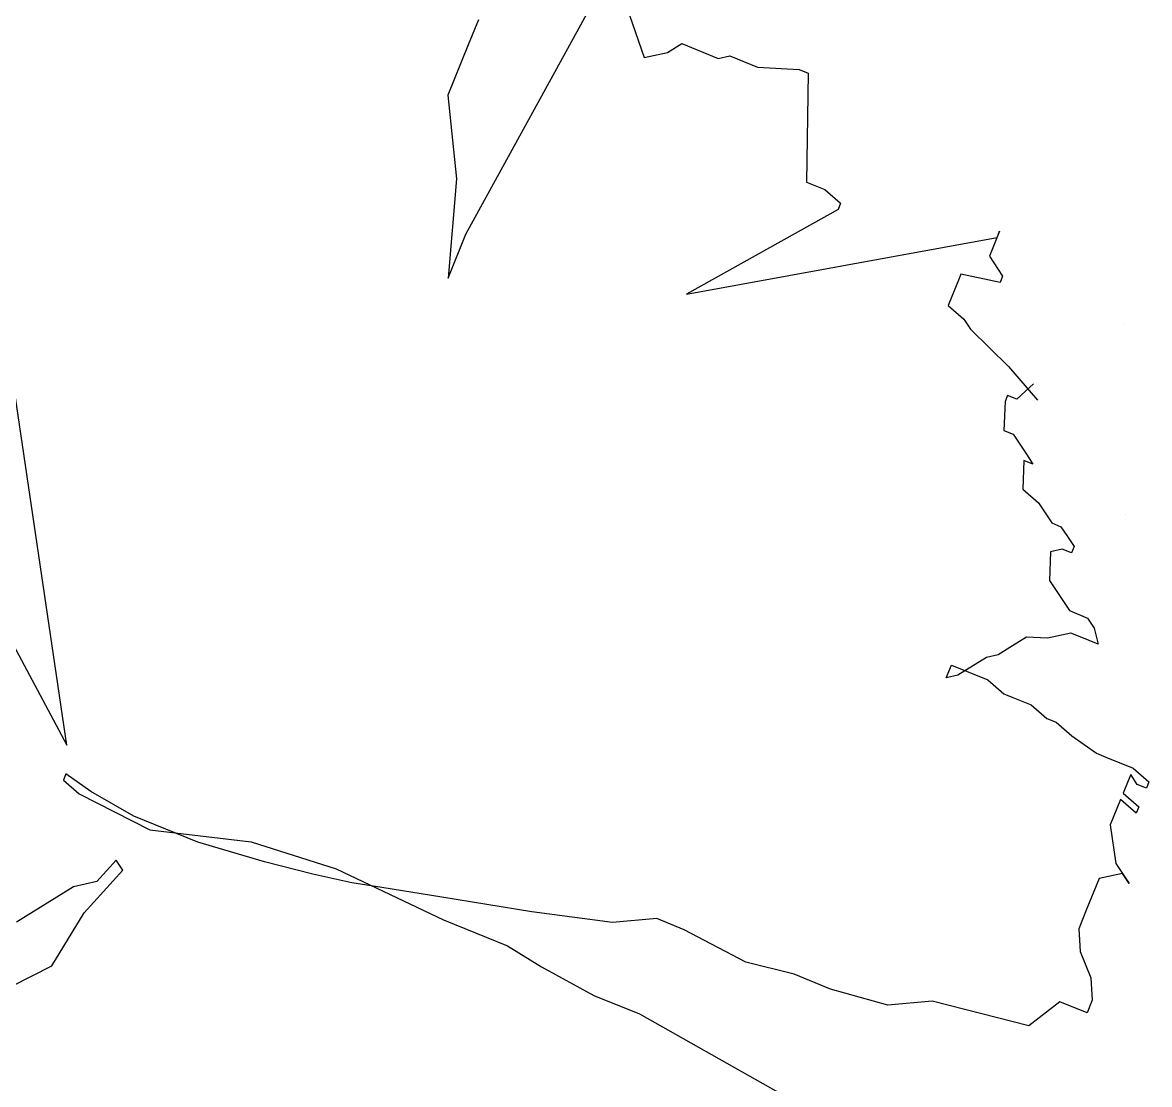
# Model space of a CAD drawing. Header units: millimetres. Extents: x 111 to 1506, y 14 to 566.
# Drawn here: x 208.965 to 209.954, y 96.733 to 97.665 of the extents above; entities that cross this region are included whole.
import ezdxf

# ---------------------------------------------------------------- set-up
doc = ezdxf.new("R2010")
doc.units = ezdxf.units.MM
doc.layers.add('ARBOLES', color=78, linetype='Continuous', lineweight=5)
doc.layers.add('G', color=254, linetype='Continuous', lineweight=5)
doc.layers.add('fer', color=8, linetype='Continuous')

# ---------------------------------------------------------------- blocks, each defined once
blk = doc.blocks.new('tr')
at = {"layer": 'fer', "color": 97}
for p, q in [((1378.455340389019, 206.7000726330848), (1378.449389288993, 206.6914068915107)), ((1378.449389288993, 206.6914068915107), (1378.455340389019, 206.7000726330848)), ((1378.455340389019, 206.7000726330848), (1378.449389288993, 206.6914068915107)), ((1378.449389288993, 206.6914068915107), (1378.455340389019, 206.7000726330848)), ((1378.526753589316, 206.6827411499366), (1378.544606889389, 206.7000726330848)), ((1378.526753589316, 206.6827411499366), (1378.544606889389, 206.7000726330848)), ((1378.544606889389, 206.7000726330848), (1378.562460189465, 206.7087383746516)), ((1378.544606889389, 206.7000726330848), (1378.562460189465, 206.7087383746516)), ((1378.544606889389, 206.7000726330848), (1378.544606889389, 206.7000726330848)), ((1378.544606889389, 206.7000726330848), (1378.544606889389, 206.7000726330848)), ((1378.562460189465, 206.7087383746516), (1378.574362389512, 206.7087383746516)), ((1378.562460189465, 206.7087383746516), (1378.562460189465, 206.7087383746516)), ((1378.562460189465, 206.7087383746516), (1378.574362389512, 206.7087383746516)), ((1378.562460189465, 206.7087383746516), (1378.562460189465, 206.7087383746516)), ((1378.574362389512, 206.7087383746516), (1378.574362389512, 206.6827411499366)), ((1378.574362389512, 206.7087383746516), (1378.574362389512, 206.7087383746516)), ((1378.574362389512, 206.7087383746516), (1378.574362389512, 206.6827411499366)), ((1378.574362389512, 206.7087383746516), (1378.574362389512, 206.7087383746516)), ((1378.443438188968, 206.6827411499366), (1378.449389288993, 206.6914068915107)), ((1378.443438188968, 206.6827411499366), (1378.449389288993, 206.6914068915107)), ((1378.449389288993, 206.6914068915107), (1378.46129148904, 206.6740754083626)), ((1378.449389288993, 206.6914068915107), (1378.46129148904, 206.6740754083626)), ((1378.360122788619, 206.6654096667885), (1378.366073888645, 206.6827411499366)), ((1378.360122788619, 206.6654096667885), (1378.366073888645, 206.6827411499366)), ((1378.366073888645, 206.6827411499366), (1378.37202498867, 206.6827411499366)), ((1378.366073888645, 206.6827411499366), (1378.37202498867, 206.6827411499366)), ((1378.37202498867, 206.6827411499366), (1378.37202498867, 206.6740754083626)), ((1378.37202498867, 206.6827411499366), (1378.37202498867, 206.6740754083626)), ((1378.383927188721, 206.6654096667885), (1378.389878288743, 206.6827411499366)), ((1378.383927188721, 206.6654096667885), (1378.389878288743, 206.6827411499366)), ((1378.395829388768, 206.6827411499366), (1378.389878288743, 206.6654096667885)), ((1378.389878288743, 206.6827411499366), (1378.395829388768, 206.6827411499366)), ((1378.395829388768, 206.6827411499366), (1378.389878288743, 206.6654096667885)), ((1378.389878288743, 206.6827411499366), (1378.395829388768, 206.6827411499366)), ((1378.413682688844, 206.6654096667885), (1378.443438188968, 206.6827411499366)), ((1378.413682688844, 206.6654096667885), (1378.443438188968, 206.6827411499366)), ((1378.50890028924, 206.6740754083626), (1378.526753589316, 206.6827411499366)), ((1378.50890028924, 206.6740754083626), (1378.526753589316, 206.6827411499366)), ((1378.574362389512, 206.6827411499366), (1378.604117889636, 206.6654096667885)), ((1378.574362389512, 206.6827411499366), (1378.604117889636, 206.6654096667885)), ((1378.37202498867, 206.6740754083626), (1378.366073888645, 206.6654096667885)), ((1378.37202498867, 206.6740754083626), (1378.366073888645, 206.6654096667885)), ((1378.46129148904, 206.6740754083626), (1378.491046989167, 206.6740754083626)), ((1378.46129148904, 206.6740754083626), (1378.491046989167, 206.6740754083626)), ((1378.491046989167, 206.6740754083626), (1378.50890028924, 206.6740754083626)), ((1378.491046989167, 206.6740754083626), (1378.50890028924, 206.6740754083626)), ((1378.360122788619, 206.6394124420735), (1378.360122788619, 206.6654096667885)), ((1378.360122788619, 206.6394124420735), (1378.360122788619, 206.6654096667885)), ((1378.366073888645, 206.6654096667885), (1378.37202498867, 206.6654096667885)), ((1378.366073888645, 206.6654096667885), (1378.37202498867, 206.6654096667885)), ((1378.37202498867, 206.6654096667885), (1378.383927188721, 206.6654096667885)), ((1378.37202498867, 206.6654096667885), (1378.383927188721, 206.6654096667885)), ((1378.389878288743, 206.6654096667885), (1378.413682688844, 206.6654096667885)), ((1378.389878288743, 206.6654096667885), (1378.413682688844, 206.6654096667885)), ((1378.604117889636, 206.6654096667885), (1378.610068989661, 206.6220809589254)), ((1378.604117889636, 206.6654096667885), (1378.610068989661, 206.6220809589254)), ((1378.354171688594, 206.6047494757772), (1378.360122788619, 206.6307467004995)), ((1378.354171688594, 206.6047494757772), (1378.360122788619, 206.6307467004995)), ((1378.360122788619, 206.6307467004995), (1378.360122788619, 206.6394124420735)), ((1378.360122788619, 206.6307467004995), (1378.360122788619, 206.6394124420735)), ((1378.610068989661, 206.6220809589254), (1378.616020089687, 206.5787522510623)), ((1378.610068989661, 206.6220809589254), (1378.616020089687, 206.5787522510623)), ((1378.348220588572, 206.5874179926363), (1378.354171688594, 206.6047494757772)), ((1378.348220588572, 206.5874179926363), (1378.354171688594, 206.6047494757772)), ((1378.258954088198, 206.5874179926363), (1378.270856288249, 206.5960837342031)), ((1378.258954088198, 206.5874179926363), (1378.270856288249, 206.5960837342031)), ((1378.270856288249, 206.5960837342031), (1378.270856288249, 206.5874179926363)), ((1378.270856288249, 206.5960837342031), (1378.270856288249, 206.5874179926363)), ((1378.253002988173, 206.5787522510623), (1378.258954088198, 206.5874179926363)), ((1378.253002988173, 206.5787522510623), (1378.258954088198, 206.5874179926363)), ((1378.258954088198, 206.5874179926363), (1378.258954088198, 206.5874179926363)), ((1378.258954088198, 206.5874179926363), (1378.258954088198, 206.5874179926363)), ((1378.270856288249, 206.5874179926363), (1378.270856288249, 206.5787522510623)), ((1378.270856288249, 206.5874179926363), (1378.270856288249, 206.5787522510623)), ((1378.348220588572, 206.5787522510623), (1378.348220588572, 206.5874179926363)), ((1378.348220588572, 206.5787522510623), (1378.348220588572, 206.5874179926363)), ((1378.253002988173, 206.5614207679141), (1378.253002988173, 206.5787522510623)), ((1378.253002988173, 206.5614207679141), (1378.253002988173, 206.5787522510623)), ((1378.270856288249, 206.5787522510623), (1378.270856288249, 206.5700865094882)), ((1378.270856288249, 206.5787522510623), (1378.270856288249, 206.5787522510623)), ((1378.270856288249, 206.5787522510623), (1378.270856288249, 206.5700865094882)), ((1378.270856288249, 206.5787522510623), (1378.270856288249, 206.5787522510623)), ((1378.342269488547, 206.5614207679141), (1378.348220588572, 206.5787522510623)), ((1378.342269488547, 206.5614207679141), (1378.348220588572, 206.5787522510623)), ((1378.616020089687, 206.5787522510623), (1378.633873389763, 206.544089284766)), ((1378.616020089687, 206.5787522510623), (1378.633873389763, 206.544089284766)), ((1378.247051888147, 206.55275502634), (1378.253002988173, 206.5614207679141)), ((1378.247051888147, 206.55275502634), (1378.253002988173, 206.5614207679141)), ((1378.270856288249, 206.5700865094882), (1378.282758488296, 206.55275502634)), ((1378.270856288249, 206.5700865094882), (1378.282758488296, 206.55275502634)), ((1378.342269488547, 206.544089284766), (1378.342269488547, 206.5614207679141)), ((1378.342269488547, 206.544089284766), (1378.342269488547, 206.5614207679141)), ((1378.241100788126, 206.544089284766), (1378.247051888147, 206.55275502634)), ((1378.241100788126, 206.544089284766), (1378.247051888147, 206.55275502634)), ((1378.282758488296, 206.55275502634), (1378.288709588322, 206.5354235431919)), ((1378.282758488296, 206.55275502634), (1378.288709588322, 206.5354235431919)), ((1378.193491987926, 206.5354235431919), (1378.199443087951, 206.544089284766)), ((1378.193491987926, 206.5354235431919), (1378.199443087951, 206.544089284766)), ((1378.199443087951, 206.544089284766), (1378.205394187977, 206.544089284766)), ((1378.199443087951, 206.544089284766), (1378.205394187977, 206.544089284766)), ((1378.205394187977, 206.544089284766), (1378.205394187977, 206.5354235431919)), ((1378.205394187977, 206.544089284766), (1378.205394187977, 206.544089284766)), ((1378.205394187977, 206.544089284766), (1378.205394187977, 206.5354235431919)), ((1378.205394187977, 206.544089284766), (1378.205394187977, 206.544089284766)), ((1378.2351496881, 206.5354235431919), (1378.241100788126, 206.544089284766)), ((1378.2351496881, 206.5354235431919), (1378.241100788126, 206.544089284766)), ((1378.342269488547, 206.544089284766), (1378.342269488547, 206.544089284766)), ((1378.342269488547, 206.5354235431919), (1378.342269488547, 206.544089284766)), ((1378.342269488547, 206.544089284766), (1378.342269488547, 206.544089284766)), ((1378.342269488547, 206.5354235431919), (1378.342269488547, 206.544089284766)), ((1378.633873389763, 206.544089284766), (1378.639824489785, 206.4920948353288)), ((1378.633873389763, 206.544089284766), (1378.639824489785, 206.4920948353288)), ((1378.1875408879, 206.5267578016251), (1378.193491987926, 206.5354235431919)), ((1378.1875408879, 206.5267578016251), (1378.193491987926, 206.5354235431919)), ((1378.205394187977, 206.5354235431919), (1378.211345287998, 206.5267578016251)), ((1378.205394187977, 206.5354235431919), (1378.205394187977, 206.5354235431919)), ((1378.205394187977, 206.5354235431919), (1378.211345287998, 206.5267578016251)), ((1378.205394187977, 206.5354235431919), (1378.205394187977, 206.5354235431919)), ((1378.211345287998, 206.5267578016251), (1378.2351496881, 206.5354235431919)), ((1378.211345287998, 206.5267578016251), (1378.2351496881, 206.5354235431919)), ((1378.2351496881, 206.5354235431919), (1378.2351496881, 206.5354235431919)), ((1378.2351496881, 206.5354235431919), (1378.2351496881, 206.5354235431919)), ((1378.288709588322, 206.5354235431919), (1378.300611788372, 206.5267578016251)), ((1378.288709588322, 206.5354235431919), (1378.300611788372, 206.5267578016251)), ((1378.336318388521, 206.518092060051), (1378.342269488547, 206.5354235431919)), ((1378.336318388521, 206.518092060051), (1378.342269488547, 206.5354235431919)), ((1378.1875408879, 206.518092060051), (1378.1875408879, 206.5267578016251)), ((1378.1875408879, 206.518092060051), (1378.1875408879, 206.5267578016251)), ((1378.300611788372, 206.5267578016251), (1378.312513988423, 206.518092060051)), ((1378.300611788372, 206.5267578016251), (1378.312513988423, 206.518092060051)), ((1378.17563868785, 206.5007605769028), (1378.1875408879, 206.518092060051)), ((1378.17563868785, 206.5007605769028), (1378.1875408879, 206.518092060051)), ((1378.312513988423, 206.518092060051), (1378.318465088445, 206.5094263184769)), ((1378.312513988423, 206.518092060051), (1378.318465088445, 206.5094263184769)), ((1378.336318388521, 206.4834290937547), (1378.336318388521, 206.518092060051)), ((1378.336318388521, 206.4834290937547), (1378.336318388521, 206.518092060051)), ((1378.318465088445, 206.5094263184769), (1378.342269488547, 206.4920948353288)), ((1378.318465088445, 206.5094263184769), (1378.342269488547, 206.4920948353288)), ((1378.169687587828, 206.4834290937547), (1378.17563868785, 206.5007605769028)), ((1378.169687587828, 206.4834290937547), (1378.17563868785, 206.5007605769028)), ((1378.342269488547, 206.4920948353288), (1378.348220588572, 206.4834290937547)), ((1378.342269488547, 206.4920948353288), (1378.348220588572, 206.4834290937547)), ((1378.639824489785, 206.4920948353288), (1378.639824489785, 206.4574318690397)), ((1378.639824489785, 206.4920948353288), (1378.639824489785, 206.4574318690397)), ((1378.139932087701, 206.4747633521879), (1378.145883187726, 206.4834290937547)), ((1378.139932087701, 206.4747633521879), (1378.145883187726, 206.4834290937547)), ((1378.145883187726, 206.4747633521879), (1378.169687587828, 206.4834290937547)), ((1378.145883187726, 206.4834290937547), (1378.145883187726, 206.4747633521879)), ((1378.145883187726, 206.4747633521879), (1378.169687587828, 206.4834290937547)), ((1378.145883187726, 206.4834290937547), (1378.145883187726, 206.4747633521879)), ((1378.336318388521, 206.4834290937547), (1378.336318388521, 206.4834290937547)), ((1378.348220588572, 206.4834290937547), (1378.336318388521, 206.4834290937547)), ((1378.336318388521, 206.4834290937547), (1378.336318388521, 206.4834290937547)), ((1378.348220588572, 206.4834290937547), (1378.336318388521, 206.4834290937547)), ((1378.723139890133, 206.3447772285913), (1378.740993190209, 206.4834290937547)), ((1378.723139890133, 206.3447772285913), (1378.740993190209, 206.4834290937547)), ((1378.128029887654, 206.4574318690397), (1378.139932087701, 206.4747633521879)), ((1378.128029887654, 206.4574318690397), (1378.139932087701, 206.4747633521879)), ((1378.139932087701, 206.4747633521879), (1378.139932087701, 206.4747633521879)), ((1378.139932087701, 206.4747633521879), (1378.139932087701, 206.4747633521879)), ((1378.074469987429, 206.4314346443248), (1378.092323287505, 206.4660976106138)), ((1378.074469987429, 206.4314346443248), (1378.092323287505, 206.4660976106138)), ((1378.080421087454, 206.4574318690397), (1378.09827438753, 206.4487661274657)), ((1378.080421087454, 206.4574318690397), (1378.09827438753, 206.4487661274657)), ((1378.128029887654, 206.4574318690397), (1378.128029887654, 206.4574318690397)), ((1378.128029887654, 206.4574318690397), (1378.128029887654, 206.4574318690397)), ((1378.128029887654, 206.4574318690397), (1378.128029887654, 206.4574318690397)), ((1378.128029887654, 206.4487661274657), (1378.128029887654, 206.4574318690397)), ((1378.128029887654, 206.4574318690397), (1378.128029887654, 206.4574318690397)), ((1378.128029887654, 206.4574318690397), (1378.128029887654, 206.4574318690397)), ((1378.128029887654, 206.4574318690397), (1378.128029887654, 206.4574318690397)), ((1378.128029887654, 206.4487661274657), (1378.128029887654, 206.4574318690397)), ((1378.639824489785, 206.4574318690397), (1378.64577558981, 206.4141031611766)), ((1378.639824489785, 206.4574318690397), (1378.64577558981, 206.4141031611766)), ((1378.09827438753, 206.4487661274657), (1378.09827438753, 206.4401003858916)), ((1378.09827438753, 206.4487661274657), (1378.09827438753, 206.4487661274657)), ((1378.09827438753, 206.4487661274657), (1378.09827438753, 206.4401003858916)), ((1378.09827438753, 206.4487661274657), (1378.09827438753, 206.4487661274657)), ((1378.104225487552, 206.4401003858916), (1378.128029887654, 206.4487661274657)), ((1378.104225487552, 206.4401003858916), (1378.128029887654, 206.4487661274657)), ((1378.09827438753, 206.4401003858916), (1378.104225487552, 206.4401003858916)), ((1378.09827438753, 206.4401003858916), (1378.09827438753, 206.4401003858916)), ((1378.09827438753, 206.4401003858916), (1378.104225487552, 206.4401003858916)), ((1378.09827438753, 206.4401003858916), (1378.09827438753, 206.4401003858916)), ((1378.056616687356, 206.3881059364544), (1378.074469987429, 206.4314346443248)), ((1378.056616687356, 206.3881059364544), (1378.074469987429, 206.4314346443248)), ((1378.64577558981, 206.4141031611766), (1378.639824489785, 206.3534429701654)), ((1378.64577558981, 206.4141031611766), (1378.639824489785, 206.3534429701654)), ((1377.991154587084, 206.3794401948803), (1378.003056787131, 206.3967716780285)), ((1377.991154587084, 206.3794401948803), (1378.003056787131, 206.3967716780285)), ((1378.003056787131, 206.3967716780285), (1378.009007887156, 206.3967716780285)), ((1378.003056787131, 206.3967716780285), (1378.009007887156, 206.3967716780285)), ((1378.009007887156, 206.3967716780285), (1378.014958987182, 206.3621087117394)), ((1378.009007887156, 206.3967716780285), (1378.014958987182, 206.3621087117394)), ((1378.050665587331, 206.3794401948803), (1378.056616687356, 206.3881059364544)), ((1378.050665587331, 206.3794401948803), (1378.056616687356, 206.3881059364544)), ((1378.056616687356, 206.3881059364544), (1378.056616687356, 206.3881059364544)), ((1378.056616687356, 206.3881059364544), (1378.056616687356, 206.3881059364544)), ((1377.967350186982, 206.3794401948803), (1377.991154587084, 206.3794401948803)), ((1377.973301287007, 206.3794401948803), (1377.967350186982, 206.3794401948803)), ((1377.967350186982, 206.3794401948803), (1377.991154587084, 206.3794401948803)), ((1377.973301287007, 206.3794401948803), (1377.967350186982, 206.3794401948803)), ((1378.122078787628, 206.1454651724166), (1377.973301287007, 206.3794401948803)), ((1378.122078787628, 206.1454651724166), (1377.973301287007, 206.3794401948803)), ((1378.044714487305, 206.3621087117394), (1378.050665587331, 206.3794401948803)), ((1378.044714487305, 206.3621087117394), (1378.050665587331, 206.3794401948803)), ((1378.014958987182, 206.3621087117394), (1378.020910087207, 206.3621087117394)), ((1378.014958987182, 206.3621087117394), (1378.020910087207, 206.3621087117394)), ((1378.020910087207, 206.3621087117394), (1378.044714487305, 206.3621087117394)), ((1378.020910087207, 206.3621087117394), (1378.044714487305, 206.3621087117394)), ((1378.639824489785, 206.3534429701654), (1378.639824489785, 206.3274457454431)), ((1378.639824489785, 206.3534429701654), (1378.639824489785, 206.3274457454431)), ((1378.723139890133, 206.3014485207282), (1378.723139890133, 206.3447772285913)), ((1378.723139890133, 206.3014485207282), (1378.723139890133, 206.3447772285913)), ((1378.639824489785, 206.3274457454431), (1378.657677789861, 206.2927827791541)), ((1378.639824489785, 206.3274457454431), (1378.657677789861, 206.2927827791541)), ((1378.717188790108, 206.249454071291), (1378.723139890133, 206.3014485207282)), ((1378.717188790108, 206.249454071291), (1378.723139890133, 206.3014485207282)), ((1378.657677789861, 206.2927827791541), (1378.675531089933, 206.2234568465688)), ((1378.657677789861, 206.2927827791541), (1378.675531089933, 206.2234568465688)), ((1378.711237690082, 206.214791105002), (1378.717188790108, 206.249454071291)), ((1378.711237690082, 206.214791105002), (1378.717188790108, 206.249454071291)), ((1377.991154587084, 206.2234568465688), (1377.997105687105, 206.2407883297169)), ((1377.991154587084, 206.2234568465688), (1377.997105687105, 206.2407883297169)), ((1377.997105687105, 206.2407883297169), (1378.003056787131, 206.2407883297169)), ((1377.997105687105, 206.2407883297169), (1378.003056787131, 206.2407883297169)), ((1378.003056787131, 206.2407883297169), (1378.122078787628, 206.1454651724166)), ((1378.003056787131, 206.2407883297169), (1378.122078787628, 206.1454651724166)), ((1377.991154587084, 206.2061253634279), (1377.991154587084, 206.2234568465688)), ((1377.991154587084, 206.2061253634279), (1377.991154587084, 206.2234568465688)), ((1378.675531089933, 206.2234568465688), (1378.69338439001, 206.1454651724166)), ((1378.675531089933, 206.2234568465688), (1378.69338439001, 206.1454651724166)), ((1378.711237690082, 206.1541309139907), (1378.711237690082, 206.214791105002)), ((1378.711237690082, 206.1541309139907), (1378.711237690082, 206.214791105002)), ((1377.90188808671, 206.1714623971316), (1377.991154587084, 206.2061253634279)), ((1377.90188808671, 206.1714623971316), (1377.991154587084, 206.2061253634279)), ((1377.90188808671, 206.1627966555575), (1377.90188808671, 206.1714623971316)), ((1377.90188808671, 206.1627966555575), (1377.90188808671, 206.1714623971316)), ((1377.913790286761, 206.1281336892685), (1377.90188808671, 206.1627966555575)), ((1377.913790286761, 206.1281336892685), (1377.90188808671, 206.1627966555575)), ((1378.69338439001, 206.1454651724166), (1378.70528659006, 206.0934707229794)), ((1378.69338439001, 206.1454651724166), (1378.70528659006, 206.0934707229794)), ((1378.70528659006, 206.050142015109), (1378.711237690082, 206.1541309139907)), ((1378.70528659006, 206.050142015109), (1378.711237690082, 206.1541309139907)), ((1377.913790286761, 206.1021364645462), (1377.913790286761, 206.1281336892685)), ((1377.913790286761, 206.1021364645462), (1377.913790286761, 206.1281336892685)), ((1377.919741386786, 206.0934707229794), (1377.913790286761, 206.1021364645462)), ((1377.919741386786, 206.0934707229794), (1377.913790286761, 206.1021364645462)), ((1377.919741386786, 206.0588077566831), (1377.919741386786, 206.0934707229794)), ((1377.919741386786, 206.0588077566831), (1377.919741386786, 206.0934707229794)), ((1378.70528659006, 206.0934707229794), (1378.711237690082, 206.0674734982572)), ((1378.70528659006, 206.0934707229794), (1378.711237690082, 206.0674734982572)), ((1378.711237690082, 206.0674734982572), (1378.717188790108, 206.0328105319682)), ((1378.711237690082, 206.0674734982572), (1378.717188790108, 206.0328105319682)), ((1377.931643586833, 206.050142015109), (1377.919741386786, 206.0588077566831)), ((1377.931643586833, 206.050142015109), (1377.919741386786, 206.0588077566831)), ((1377.943545786884, 206.0328105319682), (1377.931643586833, 206.050142015109)), ((1377.943545786884, 206.0328105319682), (1377.931643586833, 206.050142015109)), ((1378.711237690082, 205.9721503409569), (1378.70528659006, 206.050142015109)), ((1378.711237690082, 205.9721503409569), (1378.70528659006, 206.050142015109)), ((1377.913790286761, 206.0068133072459), (1377.943545786884, 206.0328105319682)), ((1377.913790286761, 206.0068133072459), (1377.943545786884, 206.0328105319682)), ((1378.717188790108, 206.0328105319682), (1378.723139890133, 205.989481824105)), ((1378.717188790108, 206.0328105319682), (1378.723139890133, 205.989481824105)), ((1378.723139890133, 205.989481824105), (1378.729090990159, 205.9288216330938)), ((1378.723139890133, 205.989481824105), (1378.729090990159, 205.9288216330938)), ((1378.145883187726, 205.9461531162347), (1377.848328186488, 205.980816082531)), ((1378.145883187726, 205.9461531162347), (1377.848328186488, 205.980816082531)), ((1378.735042090184, 205.8854929252234), (1378.711237690082, 205.9721503409569)), ((1378.735042090184, 205.8854929252234), (1378.711237690082, 205.9721503409569)), ((1378.104225487552, 205.9201558915197), (1378.1875408879, 205.9461531162347)), ((1378.104225487552, 205.9201558915197), (1378.1875408879, 205.9461531162347)), ((1378.1875408879, 205.9461531162347), (1378.145883187726, 205.9461531162347)), ((1378.1875408879, 205.9461531162347), (1378.145883187726, 205.9461531162347)), ((1378.729090990159, 205.9288216330938), (1378.729090990159, 205.8681614420825)), ((1378.729090990159, 205.9288216330938), (1378.729090990159, 205.8681614420825)), ((1378.03876338728, 205.8854929252234), (1378.104225487552, 205.9201558915197)), ((1378.03876338728, 205.8854929252234), (1378.104225487552, 205.9201558915197)), ((1377.967350186982, 205.8854929252234), (1377.991154587084, 205.8854929252234)), ((1377.967350186982, 205.8854929252234), (1377.991154587084, 205.8854929252234)), ((1377.991154587084, 205.8854929252234), (1378.03876338728, 205.8854929252234)), ((1377.991154587084, 205.8854929252234), (1378.03876338728, 205.8854929252234)), ((1378.729090990159, 205.8161669926453), (1378.735042090184, 205.8854929252234)), ((1378.729090990159, 205.8161669926453), (1378.735042090184, 205.8854929252234)), ((1378.776699790358, 205.8768271836566), (1378.770748690333, 205.8681614420825)), ((1378.776699790358, 205.8768271836566), (1378.770748690333, 205.8681614420825)), ((1378.824308590554, 205.8594957005084), (1378.776699790358, 205.8768271836566)), ((1378.824308590554, 205.8594957005084), (1378.776699790358, 205.8768271836566)), ((1378.729090990159, 205.8681614420825), (1378.723139890133, 205.8248327342121)), ((1378.729090990159, 205.8681614420825), (1378.723139890133, 205.8248327342121)), ((1378.770748690333, 205.8681614420825), (1378.794553090431, 205.8594957005084)), ((1378.770748690333, 205.8681614420825), (1378.794553090431, 205.8594957005084)), ((1378.794553090431, 205.8594957005084), (1378.806455290482, 205.8421642173603)), ((1378.794553090431, 205.8594957005084), (1378.806455290482, 205.8421642173603)), ((1378.877868490779, 205.8508299589344), (1378.824308590554, 205.8594957005084)), ((1378.877868490779, 205.8508299589344), (1378.824308590554, 205.8594957005084)), ((1378.907623990903, 205.8248327342121), (1378.877868490779, 205.8508299589344)), ((1378.907623990903, 205.8248327342121), (1378.877868490779, 205.8508299589344)), ((1378.806455290482, 205.8421642173603), (1378.854064090678, 205.8075012510712)), ((1378.806455290482, 205.8421642173603), (1378.854064090678, 205.8075012510712)), ((1378.723139890133, 205.8248327342121), (1378.717188790108, 205.7988355094972)), ((1378.723139890133, 205.8248327342121), (1378.717188790108, 205.7988355094972)), ((1378.723139890133, 205.7988355094972), (1378.729090990159, 205.8161669926453)), ((1378.723139890133, 205.7988355094972), (1378.729090990159, 205.8161669926453)), ((1378.69338439001, 205.7901697679231), (1377.943545786884, 205.3482169477033)), ((1378.69338439001, 205.7901697679231), (1377.943545786884, 205.3482169477033)), ((1378.383927188721, 205.4175428802887), (1378.69338439001, 205.7901697679231)), ((1378.383927188721, 205.4175428802887), (1378.69338439001, 205.7901697679231)), ((1378.717188790108, 205.7988355094972), (1378.723139890133, 205.7988355094972)), ((1378.717188790108, 205.7988355094972), (1378.723139890133, 205.7988355094972))]:
    blk.add_line(p, q, dxfattribs=at)
blk = doc.blocks.new('E1E')
at = {"layer": 'ARBOLES', "ltscale": 0.2}
for p, q in [((97.15457562237286, 58.0293402505511), (97.15457562237286, 58.0293402505511)), ((97.23205816898363, 57.8432536760411), (97.23205816898363, 57.8432536760411))]:
    blk.add_line(p, q, dxfattribs=at)

msp = doc.modelspace()

# ---------------------------------------------------------------- hatches: boundary and pattern name
at = {"layer": 'G', "lineweight": 100, "ltscale": 1000}
h = msp.add_hatch(dxfattribs=at)
h.set_pattern_fill('AR-HBONE', color=256, scale=0.04599999999999999, angle=-105.0106776086632, style=0)
h.set_pattern_definition([(299.9893223913368, (1759.44181443845, -290.1118291221683), (0.2513361188713814, -0.06739551432158424), [0.5519999999999998, -0.1839999999999999]), (29.98932239133672, (1759.533784740734, -290.2711949387788), (0.2513361188713814, -0.06739551432158424), [0.5519999999999999, -0.184])])
edge = h.paths.add_edge_path()
edge.add_line((245.1438633059407, 88.77242857654932), (288.2379374435708, 78.57046318923713))
edge.add_line((288.2379374435708, 78.57046318923713), (200.715900396214, 95.15597944308513))
edge.add_line((200.715900396214, 95.15597944308513), (201.1054275789212, 97.11775754951773))
edge.add_line((201.1054275789212, 97.11775754951773), (290.1929737870129, 80.23557569570352))

# ---------------------------------------------------------------- block references
at = {"lineweight": 100, "rotation": 247.9147716791316}
msp.add_blockref('tr', (536.6820016417989, 1451.93759891315), dxfattribs=at)
at = {"layer": 'ARBOLES', "color": 0, "xscale": 0.8310831642732954, "yscale": 0.8310831642732954, "zscale": 0.8310831642732954, "rotation": 157.9147716791316}
msp.add_blockref('E1E', (302.8847510345411, 111.5638783496273), dxfattribs=at)

doc.saveas('drawing.dxf')
